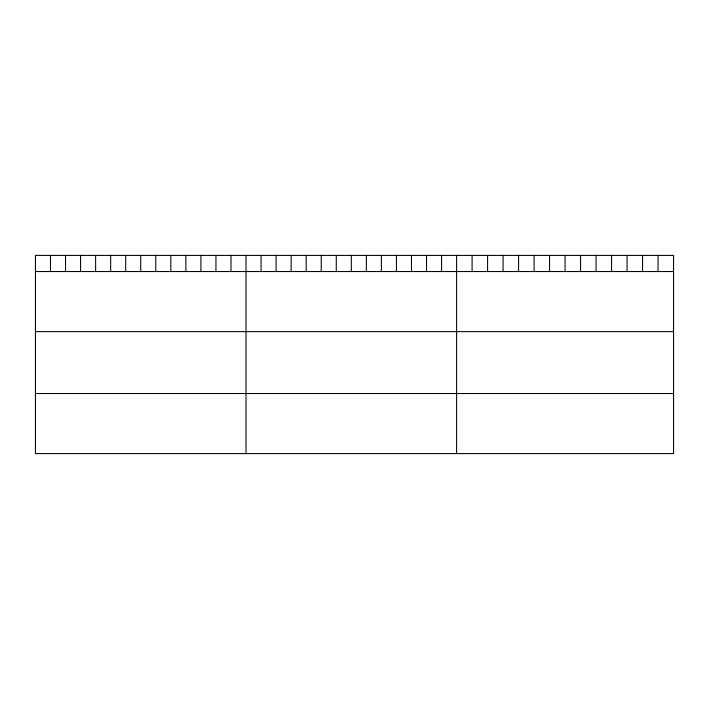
<?xml version="1.0" encoding="UTF-8"?>
<svg xmlns="http://www.w3.org/2000/svg" width="709" height="709" viewBox="0 0 709 709"><rect width="100%" height="100%" fill="white"/><g stroke="black" fill="none" stroke-linecap="round" stroke-linejoin="round"><path stroke-width="1.06" d="M673.55 271.538L673.55 453.6L35.45 453.6L35.45 255.4L673.55 255.4L673.55 271.538L35.45 271.538M35.45 331.617L673.55 331.617M35.45 393.522L673.55 393.522M658.049 255.4L658.049 271.538M642.558 255.4L642.558 271.538M627.057 255.4L627.057 271.538M611.566 255.4L611.566 271.538M596.065 255.4L596.065 271.538M580.574 255.4L580.574 271.538M565.073 255.4L565.073 271.538M549.572 255.4L549.572 271.538M534.081 255.4L534.081 271.538M518.58 255.4L518.58 271.538M503.089 255.4L503.089 271.538M487.588 255.4L487.588 271.538M472.097 255.4L472.097 271.538M456.596 255.4L456.596 453.6M441.556 255.4L441.556 271.538M426.517 255.4L426.517 271.538M411.477 255.4L411.477 271.538M396.428 255.4L396.428 271.538M381.389 255.4L381.389 271.538M366.349 255.4L366.349 271.538M351.309 255.4L351.309 271.538M336.27 255.4L336.27 271.538M321.23 255.4L321.23 271.538M306.191 255.4L306.191 271.538M291.142 255.4L291.142 271.538M276.102 255.4L276.102 271.538M261.063 255.4L261.063 271.538M246.023 255.4L246.023 453.6M230.983 255.4L230.983 271.538M215.944 255.4L215.944 271.538M200.904 255.4L200.904 271.538M185.855 255.4L185.855 271.538M170.816 255.4L170.816 271.538M155.776 255.4L155.776 271.538M140.737 255.4L140.737 271.538M125.697 255.4L125.697 271.538M110.657 255.4L110.657 271.538M95.618 255.4L95.618 271.538M80.569 255.4L80.569 271.538M65.529 255.4L65.529 271.538M50.49 255.4L50.49 271.538"/></g></svg>
